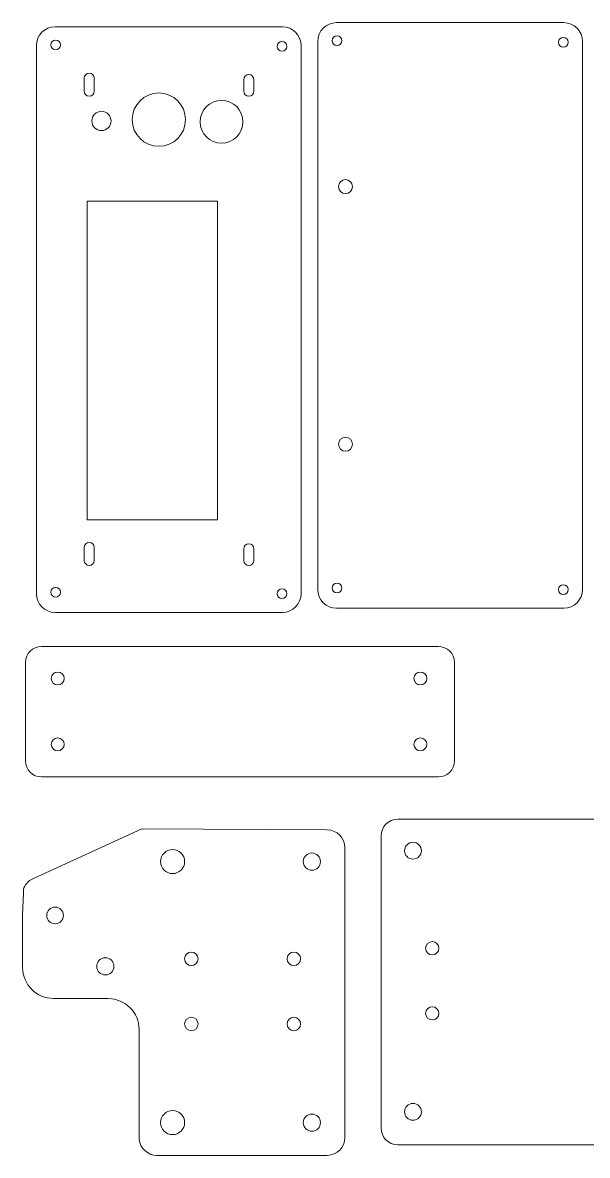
# Model space of a CAD drawing. Header units: centimetres. Extents: x -18.7 to 18.7, y -29.2 to 29.2.
# Drawn here: x -18.67 to -1.36, y -29.18 to 5.5 of the extents above; entities that cross this region are included whole.
import ezdxf

# ---------------------------------------------------------------- set-up
doc = ezdxf.new("R2010")
doc.units = ezdxf.units.CM
doc.header["$MEASUREMENT"] = 0
doc.layers.add('Capa 1', color=7, linetype='Continuous')

msp = doc.modelspace()

# ---------------------------------------------------------------- linework, layer by layer
at = {"layer": 'Capa 1', "color": 250, "lineweight": 20}
for centre in [(-17.59137, -14.58022), (-6.47886, -14.58022), (-17.59137, -16.59851), (-6.47886, -16.59851)]:
    msp.add_ellipse(centre, major_axis=(0, 0.19754), ratio=1, dxfattribs=at)
for points, knots in [([(-10.13406, 4.7958), (-10.13406, 4.7958), (-10.13406, -11.98456), (-10.13406, -11.98456), (-10.13406, -11.98456), (-10.13406, -12.29975), (-10.39193, -12.55762), (-10.70712, -12.55762), (-10.70712, -12.55762), (-10.70712, -12.55762), (-17.67359, -12.55762), (-17.67359, -12.55762), (-17.67359, -12.55762), (-17.98878, -12.55762), (-18.24665, -12.29975), (-18.24665, -11.98456), (-18.24665, -11.98456), (-18.24665, -11.98456), (-18.24665, 4.7958), (-18.24665, 4.7958), (-18.24665, 4.7958), (-18.24665, 5.11099), (-17.98878, 5.36886), (-17.67359, 5.36886), (-17.67359, 5.36886), (-17.67359, 5.36886), (-10.70712, 5.36886), (-10.70712, 5.36886), (-10.70712, 5.36886), (-10.39193, 5.36886), (-10.13406, 5.11099), (-10.13406, 4.7958)], [0, 0, 0, 0, 0.11111111, 0.11111111, 0.11111111, 0.11111111, 0.22222222, 0.22222222, 0.22222222, 0.22222222, 0.33333333, 0.33333333, 0.33333333, 0.33333333, 0.44444444, 0.44444444, 0.44444444, 0.44444444, 0.55555556, 0.55555556, 0.55555556, 0.55555556, 0.66666667, 0.66666667, 0.66666667, 0.66666667, 0.77777778, 0.77777778, 0.77777778, 0.77777778, 1, 1, 1, 1]), ([(-1.51224, 4.92359), (-1.51224, 4.92359), (-1.51224, -11.85677), (-1.51224, -11.85677), (-1.51224, -11.85677), (-1.51224, -12.17196), (-1.77011, -12.42983), (-2.0853, -12.42983), (-2.0853, -12.42983), (-2.0853, -12.42983), (-9.05177, -12.42983), (-9.05177, -12.42983), (-9.05177, -12.42983), (-9.36696, -12.42983), (-9.62483, -12.17196), (-9.62483, -11.85677), (-9.62483, -11.85677), (-9.62483, -11.85677), (-9.62483, 4.92359), (-9.62483, 4.92359), (-9.62483, 4.92359), (-9.62483, 5.23878), (-9.36696, 5.49665), (-9.05177, 5.49665), (-9.05177, 5.49665), (-9.05177, 5.49665), (-2.0853, 5.49665), (-2.0853, 5.49665), (-2.0853, 5.49665), (-1.77011, 5.49665), (-1.51224, 5.23878), (-1.51224, 4.92359)], [0, 0, 0, 0, 0.11111111, 0.11111111, 0.11111111, 0.11111111, 0.22222222, 0.22222222, 0.22222222, 0.22222222, 0.33333333, 0.33333333, 0.33333333, 0.33333333, 0.44444444, 0.44444444, 0.44444444, 0.44444444, 0.55555556, 0.55555556, 0.55555556, 0.55555556, 0.66666667, 0.66666667, 0.66666667, 0.66666667, 0.77777778, 0.77777778, 0.77777778, 0.77777778, 1, 1, 1, 1]), ([(-17.5052, 4.81637), (-17.5052, 4.89873), (-17.57196, 4.96549), (-17.65432, 4.96549), (-17.65432, 4.96549), (-17.73667, 4.96549), (-17.80343, 4.89873), (-17.80343, 4.81637), (-17.80343, 4.81637), (-17.80343, 4.73402), (-17.73667, 4.66726), (-17.65432, 4.66726), (-17.65432, 4.66726), (-17.57196, 4.66726), (-17.5052, 4.73402), (-17.5052, 4.81637)], [0, 0, 0, 0, 0.2, 0.2, 0.2, 0.2, 0.4, 0.4, 0.4, 0.4, 0.6, 0.6, 0.6, 0.6, 1, 1, 1, 1]), ([(-10.57298, 4.76966), (-10.57298, 4.85202), (-10.63974, 4.91878), (-10.7221, 4.91878), (-10.7221, 4.91878), (-10.80445, 4.91878), (-10.87121, 4.85202), (-10.87121, 4.76966), (-10.87121, 4.76966), (-10.87121, 4.68731), (-10.80445, 4.62055), (-10.7221, 4.62055), (-10.7221, 4.62055), (-10.63974, 4.62055), (-10.57298, 4.68731), (-10.57298, 4.76966)], [0, 0, 0, 0, 0.2, 0.2, 0.2, 0.2, 0.4, 0.4, 0.4, 0.4, 0.6, 0.6, 0.6, 0.6, 1, 1, 1, 1]), ([(-8.88338, 4.94416), (-8.88338, 5.02652), (-8.95014, 5.09328), (-9.0325, 5.09328), (-9.0325, 5.09328), (-9.11485, 5.09328), (-9.18161, 5.02652), (-9.18161, 4.94416), (-9.18161, 4.94416), (-9.18161, 4.86181), (-9.11485, 4.79505), (-9.0325, 4.79505), (-9.0325, 4.79505), (-8.95014, 4.79505), (-8.88338, 4.86181), (-8.88338, 4.94416)], [0, 0, 0, 0, 0.2, 0.2, 0.2, 0.2, 0.4, 0.4, 0.4, 0.4, 0.6, 0.6, 0.6, 0.6, 1, 1, 1, 1]), ([(-1.95116, 4.89745), (-1.95116, 4.97981), (-2.01792, 5.04657), (-2.10028, 5.04657), (-2.10028, 5.04657), (-2.18263, 5.04657), (-2.24939, 4.97981), (-2.24939, 4.89745), (-2.24939, 4.89745), (-2.24939, 4.8151), (-2.18263, 4.74834), (-2.10028, 4.74834), (-2.10028, 4.74834), (-2.01792, 4.74834), (-1.95116, 4.8151), (-1.95116, 4.89745)], [0, 0, 0, 0, 0.2, 0.2, 0.2, 0.2, 0.4, 0.4, 0.4, 0.4, 0.6, 0.6, 0.6, 0.6, 1, 1, 1, 1]), ([(-16.47213, 3.79351), (-16.47213, 3.79351), (-16.47213, 3.39695), (-16.47213, 3.39695), (-16.47213, 3.39695), (-16.47213, 3.31197), (-16.54165, 3.24244), (-16.62664, 3.24244), (-16.62664, 3.24244), (-16.62664, 3.24244), (-16.62665, 3.24244), (-16.62665, 3.24244), (-16.62665, 3.24244), (-16.71164, 3.24244), (-16.78116, 3.31197), (-16.78116, 3.39695), (-16.78116, 3.39695), (-16.78116, 3.39695), (-16.78116, 3.79351), (-16.78116, 3.79351), (-16.78116, 3.79351), (-16.78116, 3.87849), (-16.71164, 3.94802), (-16.62665, 3.94802), (-16.62665, 3.94802), (-16.62665, 3.94802), (-16.62664, 3.94802), (-16.62664, 3.94802), (-16.62664, 3.94802), (-16.54165, 3.94802), (-16.47213, 3.87849), (-16.47213, 3.79351)], [0, 0, 0, 0, 0.11111111, 0.11111111, 0.11111111, 0.11111111, 0.22222222, 0.22222222, 0.22222222, 0.22222222, 0.33333333, 0.33333333, 0.33333333, 0.33333333, 0.44444444, 0.44444444, 0.44444444, 0.44444444, 0.55555556, 0.55555556, 0.55555556, 0.55555556, 0.66666667, 0.66666667, 0.66666667, 0.66666667, 0.77777778, 0.77777778, 0.77777778, 0.77777778, 1, 1, 1, 1]), ([(-11.582, 3.75233), (-11.582, 3.75233), (-11.582, 3.39695), (-11.582, 3.39695), (-11.582, 3.39695), (-11.582, 3.31196), (-11.65152, 3.24244), (-11.73651, 3.24244), (-11.73651, 3.24244), (-11.73651, 3.24244), (-11.73652, 3.24244), (-11.73652, 3.24244), (-11.73652, 3.24244), (-11.82151, 3.24244), (-11.89103, 3.31196), (-11.89103, 3.39695), (-11.89103, 3.39695), (-11.89103, 3.39695), (-11.89103, 3.75233), (-11.89103, 3.75233), (-11.89103, 3.75233), (-11.89103, 3.83732), (-11.82151, 3.90684), (-11.73652, 3.90684), (-11.73652, 3.90684), (-11.73652, 3.90684), (-11.73651, 3.90684), (-11.73651, 3.90684), (-11.73651, 3.90684), (-11.65152, 3.90684), (-11.582, 3.83732), (-11.582, 3.75233)], [0, 0, 0, 0, 0.11111111, 0.11111111, 0.11111111, 0.11111111, 0.22222222, 0.22222222, 0.22222222, 0.22222222, 0.33333333, 0.33333333, 0.33333333, 0.33333333, 0.44444444, 0.44444444, 0.44444444, 0.44444444, 0.55555556, 0.55555556, 0.55555556, 0.55555556, 0.66666667, 0.66666667, 0.66666667, 0.66666667, 0.77777778, 0.77777778, 0.77777778, 0.77777778, 1, 1, 1, 1]), ([(-13.67687, 2.52726), (-13.67687, 2.97825), (-14.04247, 3.34385), (-14.49346, 3.34385), (-14.49346, 3.34385), (-14.94445, 3.34385), (-15.31005, 2.97825), (-15.31005, 2.52726), (-15.31005, 2.52726), (-15.31005, 2.07627), (-14.94445, 1.71067), (-14.49346, 1.71067), (-14.49346, 1.71067), (-14.04247, 1.71067), (-13.67687, 2.07627), (-13.67687, 2.52726)], [0, 0, 0, 0, 0.2, 0.2, 0.2, 0.2, 0.4, 0.4, 0.4, 0.4, 0.6, 0.6, 0.6, 0.6, 1, 1, 1, 1]), ([(-15.9572, 2.48743), (-15.9572, 2.65027), (-16.08921, 2.78228), (-16.25205, 2.78228), (-16.25205, 2.78228), (-16.41489, 2.78228), (-16.5469, 2.65027), (-16.5469, 2.48743), (-16.5469, 2.48743), (-16.5469, 2.32459), (-16.41489, 2.19258), (-16.25205, 2.19258), (-16.25205, 2.19258), (-16.08921, 2.19258), (-15.9572, 2.32459), (-15.9572, 2.48743)], [0, 0, 0, 0, 0.2, 0.2, 0.2, 0.2, 0.4, 0.4, 0.4, 0.4, 0.6, 0.6, 0.6, 0.6, 1, 1, 1, 1]), ([(-11.91705, 2.46176), (-11.91705, 2.82352), (-12.21031, 3.11678), (-12.57207, 3.11678), (-12.57207, 3.11678), (-12.93383, 3.11678), (-13.22709, 2.82352), (-13.22709, 2.46176), (-13.22709, 2.46176), (-13.22709, 2.1), (-12.93383, 1.80674), (-12.57207, 1.80674), (-12.57207, 1.80674), (-12.21031, 1.80674), (-11.91705, 2.1), (-11.91705, 2.46176)], [0, 0, 0, 0, 0.2, 0.2, 0.2, 0.2, 0.4, 0.4, 0.4, 0.4, 0.6, 0.6, 0.6, 0.6, 1, 1, 1, 1]), ([(-8.55897, 0.47612), (-8.55897, 0.59464), (-8.65505, 0.69072), (-8.77358, 0.69072), (-8.77358, 0.69072), (-8.8921, 0.69072), (-8.98818, 0.59464), (-8.98818, 0.47612), (-8.98818, 0.47612), (-8.98818, 0.35759), (-8.8921, 0.26151), (-8.77358, 0.26151), (-8.77358, 0.26151), (-8.65505, 0.26151), (-8.55897, 0.35759), (-8.55897, 0.47612)], [0, 0, 0, 0, 0.2, 0.2, 0.2, 0.2, 0.4, 0.4, 0.4, 0.4, 0.6, 0.6, 0.6, 0.6, 1, 1, 1, 1]), ([(-12.69499, 0.03211), (-12.69499, 0.03211), (-12.69499, -9.72807), (-12.69499, -9.72807), (-12.69499, -9.72807), (-12.69499, -9.72807), (-16.6886, -9.72807), (-16.6886, -9.72807), (-16.6886, -9.72807), (-16.6886, -9.72807), (-16.6886, 0.03211), (-16.6886, 0.03211), (-16.6886, 0.03211), (-16.6886, 0.03211), (-12.69499, 0.03211), (-12.69499, 0.03211)], [0, 0, 0, 0, 0.2, 0.2, 0.2, 0.2, 0.4, 0.4, 0.4, 0.4, 0.6, 0.6, 0.6, 0.6, 1, 1, 1, 1]), ([(-8.55897, -7.40929), (-8.55897, -7.29077), (-8.65505, -7.19469), (-8.77358, -7.19469), (-8.77358, -7.19469), (-8.8921, -7.19469), (-8.98818, -7.29077), (-8.98818, -7.40929), (-8.98818, -7.40929), (-8.98818, -7.52782), (-8.8921, -7.6239), (-8.77358, -7.6239), (-8.77358, -7.6239), (-8.65505, -7.6239), (-8.55897, -7.52782), (-8.55897, -7.40929)], [0, 0, 0, 0, 0.2, 0.2, 0.2, 0.2, 0.4, 0.4, 0.4, 0.4, 0.6, 0.6, 0.6, 0.6, 1, 1, 1, 1]), ([(-16.47213, -10.5685), (-16.47213, -10.5685), (-16.47213, -10.96506), (-16.47213, -10.96506), (-16.47213, -10.96506), (-16.47213, -11.05004), (-16.54165, -11.11957), (-16.62664, -11.11957), (-16.62664, -11.11957), (-16.62664, -11.11957), (-16.62665, -11.11957), (-16.62665, -11.11957), (-16.62665, -11.11957), (-16.71164, -11.11957), (-16.78116, -11.05004), (-16.78116, -10.96506), (-16.78116, -10.96506), (-16.78116, -10.96506), (-16.78116, -10.5685), (-16.78116, -10.5685), (-16.78116, -10.5685), (-16.78116, -10.48352), (-16.71164, -10.41399), (-16.62665, -10.41399), (-16.62665, -10.41399), (-16.62665, -10.41399), (-16.62664, -10.41399), (-16.62664, -10.41399), (-16.62664, -10.41399), (-16.54165, -10.41399), (-16.47213, -10.48352), (-16.47213, -10.5685)], [0, 0, 0, 0, 0.11111111, 0.11111111, 0.11111111, 0.11111111, 0.22222222, 0.22222222, 0.22222222, 0.22222222, 0.33333333, 0.33333333, 0.33333333, 0.33333333, 0.44444444, 0.44444444, 0.44444444, 0.44444444, 0.55555556, 0.55555556, 0.55555556, 0.55555556, 0.66666667, 0.66666667, 0.66666667, 0.66666667, 0.77777778, 0.77777778, 0.77777778, 0.77777778, 1, 1, 1, 1]), ([(-11.582, -10.60968), (-11.582, -10.60968), (-11.582, -10.96506), (-11.582, -10.96506), (-11.582, -10.96506), (-11.582, -11.05005), (-11.65152, -11.11957), (-11.73651, -11.11957), (-11.73651, -11.11957), (-11.73651, -11.11957), (-11.73652, -11.11957), (-11.73652, -11.11957), (-11.73652, -11.11957), (-11.82151, -11.11957), (-11.89103, -11.05005), (-11.89103, -10.96506), (-11.89103, -10.96506), (-11.89103, -10.96506), (-11.89103, -10.60968), (-11.89103, -10.60968), (-11.89103, -10.60968), (-11.89103, -10.52469), (-11.82151, -10.45517), (-11.73652, -10.45517), (-11.73652, -10.45517), (-11.73652, -10.45517), (-11.73651, -10.45517), (-11.73651, -10.45517), (-11.73651, -10.45517), (-11.65152, -10.45517), (-11.582, -10.52469), (-11.582, -10.60968)], [0, 0, 0, 0, 0.11111111, 0.11111111, 0.11111111, 0.11111111, 0.22222222, 0.22222222, 0.22222222, 0.22222222, 0.33333333, 0.33333333, 0.33333333, 0.33333333, 0.44444444, 0.44444444, 0.44444444, 0.44444444, 0.55555556, 0.55555556, 0.55555556, 0.55555556, 0.66666667, 0.66666667, 0.66666667, 0.66666667, 0.77777778, 0.77777778, 0.77777778, 0.77777778, 1, 1, 1, 1]), ([(-8.88338, -11.81141), (-8.88338, -11.72905), (-8.95014, -11.66229), (-9.0325, -11.66229), (-9.0325, -11.66229), (-9.11485, -11.66229), (-9.18161, -11.72905), (-9.18161, -11.81141), (-9.18161, -11.81141), (-9.18161, -11.89376), (-9.11485, -11.96052), (-9.0325, -11.96052), (-9.0325, -11.96052), (-8.95014, -11.96052), (-8.88338, -11.89376), (-8.88338, -11.81141)], [0, 0, 0, 0, 0.2, 0.2, 0.2, 0.2, 0.4, 0.4, 0.4, 0.4, 0.6, 0.6, 0.6, 0.6, 1, 1, 1, 1]), ([(-1.95116, -11.85812), (-1.95116, -11.77576), (-2.01792, -11.709), (-2.10028, -11.709), (-2.10028, -11.709), (-2.18263, -11.709), (-2.24939, -11.77576), (-2.24939, -11.85812), (-2.24939, -11.85812), (-2.24939, -11.94047), (-2.18263, -12.00723), (-2.10028, -12.00723), (-2.10028, -12.00723), (-2.01792, -12.00723), (-1.95116, -11.94047), (-1.95116, -11.85812)], [0, 0, 0, 0, 0.2, 0.2, 0.2, 0.2, 0.4, 0.4, 0.4, 0.4, 0.6, 0.6, 0.6, 0.6, 1, 1, 1, 1]), ([(-17.5052, -11.9392), (-17.5052, -11.85684), (-17.57196, -11.79008), (-17.65432, -11.79008), (-17.65432, -11.79008), (-17.73667, -11.79008), (-17.80343, -11.85684), (-17.80343, -11.9392), (-17.80343, -11.9392), (-17.80343, -12.02155), (-17.73667, -12.08831), (-17.65432, -12.08831), (-17.65432, -12.08831), (-17.57196, -12.08831), (-17.5052, -12.02155), (-17.5052, -11.9392)], [0, 0, 0, 0, 0.2, 0.2, 0.2, 0.2, 0.4, 0.4, 0.4, 0.4, 0.6, 0.6, 0.6, 0.6, 1, 1, 1, 1]), ([(-10.57298, -11.98591), (-10.57298, -11.90355), (-10.63974, -11.83679), (-10.7221, -11.83679), (-10.7221, -11.83679), (-10.80445, -11.83679), (-10.87121, -11.90355), (-10.87121, -11.98591), (-10.87121, -11.98591), (-10.87121, -12.06826), (-10.80445, -12.13502), (-10.7221, -12.13502), (-10.7221, -12.13502), (-10.63974, -12.13502), (-10.57298, -12.06826), (-10.57298, -11.98591)], [0, 0, 0, 0, 0.2, 0.2, 0.2, 0.2, 0.4, 0.4, 0.4, 0.4, 0.6, 0.6, 0.6, 0.6, 1, 1, 1, 1]), ([(-18.08795, -13.60086), (-18.08795, -13.60086), (-5.92747, -13.60086), (-5.92747, -13.60086), (-5.92747, -13.60086), (-5.65691, -13.60086), (-5.43556, -13.82221), (-5.43556, -14.09277), (-5.43556, -14.09277), (-5.43556, -14.09277), (-5.43556, -17.10341), (-5.43556, -17.10341), (-5.43556, -17.10341), (-5.43556, -17.37397), (-5.65691, -17.59532), (-5.92747, -17.59532), (-5.92747, -17.59532), (-5.92747, -17.59532), (-18.08795, -17.59532), (-18.08795, -17.59532), (-18.08795, -17.59532), (-18.35851, -17.59532), (-18.57986, -17.37397), (-18.57986, -17.10341), (-18.57986, -17.10341), (-18.57986, -17.10341), (-18.57986, -14.09277), (-18.57986, -14.09277), (-18.57986, -14.09277), (-18.57986, -13.82221), (-18.35851, -13.60086), (-18.08795, -13.60086)], [0, 0, 0, 0, 0.11111111, 0.11111111, 0.11111111, 0.11111111, 0.22222222, 0.22222222, 0.22222222, 0.22222222, 0.33333333, 0.33333333, 0.33333333, 0.33333333, 0.44444444, 0.44444444, 0.44444444, 0.44444444, 0.55555556, 0.55555556, 0.55555556, 0.55555556, 0.66666667, 0.66666667, 0.66666667, 0.66666667, 0.77777778, 0.77777778, 0.77777778, 0.77777778, 1, 1, 1, 1]), ([(0.05227, -28.8534), (0.05227, -28.8534), (-7.17534, -28.8534), (-7.17534, -28.8534), (-7.17534, -28.8534), (-7.45516, -28.8534), (-7.68407, -28.62448), (-7.68407, -28.34467), (-7.68407, -28.34467), (-7.68407, -28.34467), (-7.68407, -19.39925), (-7.68407, -19.39925), (-7.68407, -19.39925), (-7.68407, -19.11944), (-7.45516, -18.89052), (-7.17534, -18.89052), (-7.17534, -18.89052), (-7.17534, -18.89052), (0.05227, -18.89052), (0.05227, -18.89052), (0.05227, -18.89052), (0.33128, -18.89052), (0.43844, -19.14599), (0.55998, -19.39714), (0.55998, -19.39714), (0.55998, -19.39714), (0.55998, -20.46076), (0.55998, -20.46076), (0.55998, -20.46076), (0.55998, -20.73955), (0.78807, -20.96764), (1.06686, -20.96764), (1.06686, -20.96764), (1.06686, -20.96764), (1.32064, -20.96764), (1.32064, -20.96764), (1.32064, -20.96764), (1.32064, -20.96764), (1.33063, -20.98826), (1.33063, -20.98826), (1.33063, -20.98826), (1.33063, -20.98826), (4.76177, -20.98826), (4.76177, -20.98826), (4.76177, -20.98826), (5.00662, -20.98826), (5.20695, -21.18859), (5.20695, -21.43344), (5.20695, -21.43344), (5.20695, -21.43344), (5.20695, -24.71344), (5.20695, -24.71344), (5.20695, -24.71344), (5.20695, -24.95829), (5.00662, -25.15862), (4.76177, -25.15862), (4.76177, -25.15862), (4.76177, -25.15862), (1.32829, -25.15862), (1.32829, -25.15862), (1.32829, -25.15862), (1.32829, -25.15862), (1.32829, -25.16337), (1.32829, -25.16337), (1.32829, -25.16337), (1.32829, -25.16337), (1.06686, -25.16337), (1.06686, -25.16337), (1.06686, -25.16337), (0.78807, -25.16337), (0.55998, -25.39146), (0.55998, -25.67025), (0.55998, -25.67025), (0.55998, -25.67025), (0.55998, -28.34713), (0.55998, -28.34713), (0.55998, -28.34713), (0.45328, -28.60483), (0.33118, -28.8534), (0.05227, -28.8534)], [0, 0, 0, 0, 0.04761905, 0.04761905, 0.04761905, 0.04761905, 0.0952381, 0.0952381, 0.0952381, 0.0952381, 0.14285714, 0.14285714, 0.14285714, 0.14285714, 0.19047619, 0.19047619, 0.19047619, 0.19047619, 0.23809524, 0.23809524, 0.23809524, 0.23809524, 0.28571429, 0.28571429, 0.28571429, 0.28571429, 0.33333333, 0.33333333, 0.33333333, 0.33333333, 0.38095238, 0.38095238, 0.38095238, 0.38095238, 0.42857143, 0.42857143, 0.42857143, 0.42857143, 0.47619048, 0.47619048, 0.47619048, 0.47619048, 0.52380952, 0.52380952, 0.52380952, 0.52380952, 0.57142857, 0.57142857, 0.57142857, 0.57142857, 0.61904762, 0.61904762, 0.61904762, 0.61904762, 0.66666667, 0.66666667, 0.66666667, 0.66666667, 0.71428571, 0.71428571, 0.71428571, 0.71428571, 0.76190476, 0.76190476, 0.76190476, 0.76190476, 0.80952381, 0.80952381, 0.80952381, 0.80952381, 0.85714286, 0.85714286, 0.85714286, 0.85714286, 0.9047619, 0.9047619, 0.9047619, 0.9047619, 1, 1, 1, 1]), ([(-18.33843, -20.70247), (-18.33843, -20.70247), (-15.01229, -19.17848), (-15.01229, -19.17848), (-15.01229, -19.17848), (-15.01229, -19.17848), (-9.33661, -19.2165), (-9.33661, -19.2165), (-9.33661, -19.2165), (-9.03706, -19.2185), (-8.79193, -19.46161), (-8.79193, -19.76118), (-8.79193, -19.76118), (-8.79193, -19.76118), (-8.79193, -28.63416), (-8.79193, -28.63416), (-8.79193, -28.63416), (-8.79193, -28.93374), (-9.03703, -29.17884), (-9.33661, -29.17884), (-9.33661, -29.17884), (-9.33661, -29.17884), (-14.55498, -29.17884), (-14.55498, -29.17884), (-14.55498, -29.17884), (-14.8388, -29.17884), (-15.07369, -28.95883), (-15.09761, -28.68094), (-15.09761, -28.68094), (-15.09761, -28.68094), (-15.09761, -25.32743), (-15.09761, -25.32743), (-15.09761, -25.32743), (-15.09761, -24.80716), (-15.52328, -24.38149), (-16.04355, -24.38149), (-16.04355, -24.38149), (-16.04355, -24.38149), (-17.71798, -24.38149), (-17.71798, -24.38149), (-17.71798, -24.38149), (-17.71798, -24.38149), (-17.7215, -24.37578), (-17.7215, -24.37578), (-17.7215, -24.37578), (-18.24177, -24.37578), (-18.66744, -23.95011), (-18.66744, -23.42984), (-18.66744, -23.42984), (-18.66744, -23.42984), (-18.66744, -21.82841), (-18.66744, -21.82841), (-18.66744, -21.82841), (-18.66744, -21.82841), (-18.64349, -21.14083), (-18.64349, -21.14083), (-18.64349, -21.14083), (-18.64056, -21.05657), (-18.64457, -21.01644), (-18.60343, -20.93813), (-18.60343, -20.93813), (-18.54637, -20.82954), (-18.44313, -20.75045), (-18.33843, -20.70247)], [0, 0, 0, 0, 0.05882353, 0.05882353, 0.05882353, 0.05882353, 0.11764706, 0.11764706, 0.11764706, 0.11764706, 0.17647059, 0.17647059, 0.17647059, 0.17647059, 0.23529412, 0.23529412, 0.23529412, 0.23529412, 0.29411765, 0.29411765, 0.29411765, 0.29411765, 0.35294118, 0.35294118, 0.35294118, 0.35294118, 0.41176471, 0.41176471, 0.41176471, 0.41176471, 0.47058824, 0.47058824, 0.47058824, 0.47058824, 0.52941176, 0.52941176, 0.52941176, 0.52941176, 0.58823529, 0.58823529, 0.58823529, 0.58823529, 0.64705882, 0.64705882, 0.64705882, 0.64705882, 0.70588235, 0.70588235, 0.70588235, 0.70588235, 0.76470588, 0.76470588, 0.76470588, 0.76470588, 0.82352941, 0.82352941, 0.82352941, 0.82352941, 0.88235294, 0.88235294, 0.88235294, 0.88235294, 1, 1, 1, 1]), ([(-6.70703, -20.11034), (-6.5647, -20.11034), (-6.44932, -19.99496), (-6.44932, -19.85264), (-6.44932, -19.85264), (-6.44932, -19.71031), (-6.5647, -19.59493), (-6.70703, -19.59493), (-6.70703, -19.59493), (-6.84935, -19.59493), (-6.96473, -19.71031), (-6.96473, -19.85264), (-6.96473, -19.85264), (-6.96473, -19.99496), (-6.84935, -20.11034), (-6.70703, -20.11034)], [0, 0, 0, 0, 0.2, 0.2, 0.2, 0.2, 0.4, 0.4, 0.4, 0.4, 0.6, 0.6, 0.6, 0.6, 1, 1, 1, 1]), ([(-14.43944, -20.18628), (-14.43944, -20.38933), (-14.27483, -20.55394), (-14.07177, -20.55394), (-14.07177, -20.55394), (-13.86872, -20.55394), (-13.70411, -20.38933), (-13.70411, -20.18628), (-13.70411, -20.18628), (-13.70411, -19.98322), (-13.86872, -19.81861), (-14.07177, -19.81861), (-14.07177, -19.81861), (-14.27483, -19.81861), (-14.43944, -19.98322), (-14.43944, -20.18628)], [0, 0, 0, 0, 0.2, 0.2, 0.2, 0.2, 0.4, 0.4, 0.4, 0.4, 0.6, 0.6, 0.6, 0.6, 1, 1, 1, 1]), ([(-10.0679, -20.18628), (-10.0679, -20.33178), (-9.94995, -20.44973), (-9.80444, -20.44973), (-9.80444, -20.44973), (-9.65894, -20.44973), (-9.54099, -20.33178), (-9.54099, -20.18628), (-9.54099, -20.18628), (-9.54099, -20.04077), (-9.65894, -19.92282), (-9.80444, -19.92282), (-9.80444, -19.92282), (-9.94995, -19.92282), (-10.0679, -20.04077), (-10.0679, -20.18628)], [0, 0, 0, 0, 0.2, 0.2, 0.2, 0.2, 0.4, 0.4, 0.4, 0.4, 0.6, 0.6, 0.6, 0.6, 1, 1, 1, 1]), ([(-17.93058, -21.83517), (-17.93058, -21.97637), (-17.8161, -22.09085), (-17.67489, -22.09085), (-17.67489, -22.09085), (-17.53369, -22.09085), (-17.41921, -21.97637), (-17.41921, -21.83517), (-17.41921, -21.83517), (-17.41921, -21.69396), (-17.53369, -21.57948), (-17.67489, -21.57948), (-17.67489, -21.57948), (-17.8161, -21.57948), (-17.93058, -21.69396), (-17.93058, -21.83517)], [0, 0, 0, 0, 0.2, 0.2, 0.2, 0.2, 0.4, 0.4, 0.4, 0.4, 0.6, 0.6, 0.6, 0.6, 1, 1, 1, 1]), ([(-6.11537, -23.04349), (-6.00316, -23.04349), (-5.91219, -22.95252), (-5.91219, -22.84031), (-5.91219, -22.84031), (-5.91219, -22.7281), (-6.00316, -22.63713), (-6.11537, -22.63713), (-6.11537, -22.63713), (-6.22758, -22.63713), (-6.31855, -22.7281), (-6.31855, -22.84031), (-6.31855, -22.84031), (-6.31855, -22.95252), (-6.22758, -23.04349), (-6.11537, -23.04349)], [0, 0, 0, 0, 0.2, 0.2, 0.2, 0.2, 0.4, 0.4, 0.4, 0.4, 0.6, 0.6, 0.6, 0.6, 1, 1, 1, 1]), ([(-16.396, -23.39424), (-16.396, -23.53937), (-16.27835, -23.65702), (-16.13322, -23.65702), (-16.13322, -23.65702), (-15.9881, -23.65702), (-15.87045, -23.53937), (-15.87045, -23.39424), (-15.87045, -23.39424), (-15.87045, -23.24912), (-15.9881, -23.13147), (-16.13322, -23.13147), (-16.13322, -23.13147), (-16.27835, -23.13147), (-16.396, -23.24912), (-16.396, -23.39424)], [0, 0, 0, 0, 0.2, 0.2, 0.2, 0.2, 0.4, 0.4, 0.4, 0.4, 0.6, 0.6, 0.6, 0.6, 1, 1, 1, 1]), ([(-13.70583, -23.16344), (-13.70583, -23.27814), (-13.61285, -23.37112), (-13.49815, -23.37112), (-13.49815, -23.37112), (-13.38345, -23.37112), (-13.29047, -23.27814), (-13.29047, -23.16344), (-13.29047, -23.16344), (-13.29047, -23.04874), (-13.38345, -22.95576), (-13.49815, -22.95576), (-13.49815, -22.95576), (-13.61285, -22.95576), (-13.70583, -23.04874), (-13.70583, -23.16344)], [0, 0, 0, 0, 0.2, 0.2, 0.2, 0.2, 0.4, 0.4, 0.4, 0.4, 0.6, 0.6, 0.6, 0.6, 1, 1, 1, 1]), ([(-10.56618, -23.16344), (-10.56618, -23.27814), (-10.4732, -23.37112), (-10.3585, -23.37112), (-10.3585, -23.37112), (-10.2438, -23.37112), (-10.15082, -23.27814), (-10.15082, -23.16344), (-10.15082, -23.16344), (-10.15082, -23.04874), (-10.2438, -22.95576), (-10.3585, -22.95576), (-10.3585, -22.95576), (-10.4732, -22.95576), (-10.56618, -23.04874), (-10.56618, -23.16344)], [0, 0, 0, 0, 0.2, 0.2, 0.2, 0.2, 0.4, 0.4, 0.4, 0.4, 0.6, 0.6, 0.6, 0.6, 1, 1, 1, 1]), ([(-13.70583, -25.15734), (-13.70583, -25.27204), (-13.61285, -25.36502), (-13.49815, -25.36502), (-13.49815, -25.36502), (-13.38345, -25.36502), (-13.29047, -25.27204), (-13.29047, -25.15734), (-13.29047, -25.15734), (-13.29047, -25.04264), (-13.38345, -24.94966), (-13.49815, -24.94966), (-13.49815, -24.94966), (-13.61285, -24.94966), (-13.70583, -25.04264), (-13.70583, -25.15734)], [0, 0, 0, 0, 0.2, 0.2, 0.2, 0.2, 0.4, 0.4, 0.4, 0.4, 0.6, 0.6, 0.6, 0.6, 1, 1, 1, 1]), ([(-10.56618, -25.15734), (-10.56618, -25.27204), (-10.4732, -25.36502), (-10.3585, -25.36502), (-10.3585, -25.36502), (-10.2438, -25.36502), (-10.15082, -25.27204), (-10.15082, -25.15734), (-10.15082, -25.15734), (-10.15082, -25.04264), (-10.2438, -24.94966), (-10.3585, -24.94966), (-10.3585, -24.94966), (-10.4732, -24.94966), (-10.56618, -25.04264), (-10.56618, -25.15734)], [0, 0, 0, 0, 0.2, 0.2, 0.2, 0.2, 0.4, 0.4, 0.4, 0.4, 0.6, 0.6, 0.6, 0.6, 1, 1, 1, 1]), ([(-6.11537, -25.03537), (-6.00316, -25.03537), (-5.91219, -24.9444), (-5.91219, -24.83219), (-5.91219, -24.83219), (-5.91219, -24.71998), (-6.00316, -24.62901), (-6.11537, -24.62901), (-6.11537, -24.62901), (-6.22758, -24.62901), (-6.31855, -24.71998), (-6.31855, -24.83219), (-6.31855, -24.83219), (-6.31855, -24.9444), (-6.22758, -25.03537), (-6.11537, -25.03537)], [0, 0, 0, 0, 0.2, 0.2, 0.2, 0.2, 0.4, 0.4, 0.4, 0.4, 0.6, 0.6, 0.6, 0.6, 1, 1, 1, 1]), ([(-6.70703, -28.10344), (-6.5647, -28.10344), (-6.44932, -27.98806), (-6.44932, -27.84574), (-6.44932, -27.84574), (-6.44932, -27.70341), (-6.5647, -27.58803), (-6.70703, -27.58803), (-6.70703, -27.58803), (-6.84935, -27.58803), (-6.96473, -27.70341), (-6.96473, -27.84574), (-6.96473, -27.84574), (-6.96473, -27.98806), (-6.84935, -28.10344), (-6.70703, -28.10344)], [0, 0, 0, 0, 0.2, 0.2, 0.2, 0.2, 0.4, 0.4, 0.4, 0.4, 0.6, 0.6, 0.6, 0.6, 1, 1, 1, 1]), ([(-14.43944, -28.1767), (-14.43944, -28.37975), (-14.27483, -28.54436), (-14.07177, -28.54436), (-14.07177, -28.54436), (-13.86872, -28.54436), (-13.70411, -28.37975), (-13.70411, -28.1767), (-13.70411, -28.1767), (-13.70411, -27.97364), (-13.86872, -27.80903), (-14.07177, -27.80903), (-14.07177, -27.80903), (-14.27483, -27.80903), (-14.43944, -27.97364), (-14.43944, -28.1767)], [0, 0, 0, 0, 0.2, 0.2, 0.2, 0.2, 0.4, 0.4, 0.4, 0.4, 0.6, 0.6, 0.6, 0.6, 1, 1, 1, 1]), ([(-10.0679, -28.1767), (-10.0679, -28.3222), (-9.94995, -28.44015), (-9.80444, -28.44015), (-9.80444, -28.44015), (-9.65894, -28.44015), (-9.54099, -28.3222), (-9.54099, -28.1767), (-9.54099, -28.1767), (-9.54099, -28.03119), (-9.65894, -27.91324), (-9.80444, -27.91324), (-9.80444, -27.91324), (-9.94995, -27.91324), (-10.0679, -28.03119), (-10.0679, -28.1767)], [0, 0, 0, 0, 0.2, 0.2, 0.2, 0.2, 0.4, 0.4, 0.4, 0.4, 0.6, 0.6, 0.6, 0.6, 1, 1, 1, 1])]:
    msp.add_open_spline(points, degree=3, knots=knots, dxfattribs=at)

doc.saveas('drawing.dxf')
